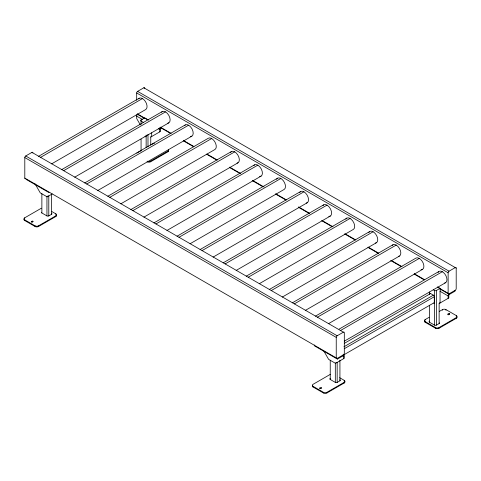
<?xml version="1.0" encoding="UTF-8"?>
<svg xmlns="http://www.w3.org/2000/svg" width="481" height="481" viewBox="0 0 481 481"><rect width="100%" height="100%" fill="white"/><g stroke="black" fill="none" stroke-linecap="round" stroke-linejoin="round"><path stroke-width="0.72" d="M25.721 155.97L31.95 152.375L343.392 332.179A1.305 0.752 -60 0 1 344.312 332.714L344.312 353.228A1.305 0.752 -60 0 1 343.392 354.822L337.163 358.417A1.305 0.752 -60 0 1 336.237 357.888L24.802 178.078L24.802 157.57A1.305 0.752 -60 0 1 25.721 155.97L337.163 335.774L343.392 332.179M136.688 100.295L136.688 92.971A1.305 0.752 -60 0 1 137.608 91.372L143.837 87.776L456.198 268.115L456.198 288.63A1.305 0.752 -60 0 1 455.279 290.223L449.05 293.825A1.305 0.752 -60 0 1 448.13 293.29L448.13 272.775A1.305 0.752 -60 0 1 449.05 271.182L455.279 267.58A1.305 0.752 -60 0 1 456.198 268.115M38.624 156.301L139.189 98.238M40.584 157.377L142.454 98.563M51.635 163.859L145.719 109.542A6.524 3.77 60 0 0 145.262 101.287A6.524 3.77 60 0 0 138.456 98.924M141.071 124.429L141.071 120.009L144.763 117.875L148.539 120.058M61.694 169.625L162.259 111.562M63.654 170.695L165.524 111.881M74.705 177.176L168.789 122.859M52.219 193.951L47.174 196.861L40.254 192.863L35.119 183.964M150.757 145.196L150.757 137.055L160.45 131.463L160.45 129.064A0.98 0.565 -60 0 1 161.141 127.868M84.764 182.942L185.329 124.88M24.681 218.5L24.681 217.839L41.342 208.219M136.802 153.108L141.288 150.517M151.539 144.595L154.106 143.116L154.106 143.783M86.724 184.013L188.594 125.204M31.313 222.03L32.816 221.801L32.816 221.134L31.313 221.368L31.548 221.867L32.413 222L33.045 221.633L32.816 221.134M41.534 212.247A1.305 0.752 0 0 0 41.871 212.975L46.946 215.903A1.305 0.752 0 0 0 48.791 215.903L51.557 214.31A1.305 0.752 0 0 0 51.557 213.239M97.775 190.5L191.853 136.177M24.681 217.839A2.447 1.413 0 0 0 24.681 219.835L35.065 225.829A2.447 1.413 0 0 0 38.528 225.829L55.826 215.837A2.447 1.413 0 0 0 55.826 213.841L51.936 211.592M148.28 161.466A2.447 1.413 0 0 0 150.643 161.099L167.947 151.106A2.447 1.413 0 0 0 168.578 149.741M24.05 219.138A2.447 1.413 0 0 0 24.681 220.502L35.065 226.497A2.447 1.413 0 0 0 38.528 226.497L55.826 216.504A2.447 1.413 0 0 0 56.463 215.139M147.186 161.099L147.186 161.76A2.447 1.413 0 0 0 150.643 161.76L167.947 151.774A2.447 1.413 0 0 0 168.578 150.409M107.828 196.26L208.399 138.197A6.524 3.77 60 0 1 214.923 141.967A6.524 3.77 60 0 1 214.923 149.501L120.845 203.818M109.794 197.33L211.664 138.522M130.898 209.578L231.469 151.515M132.864 210.654L234.734 151.84M143.915 217.135L237.993 162.819M153.968 222.901L254.539 164.833M155.934 223.972L257.804 165.157M166.985 230.453L261.063 176.136M177.038 236.219L277.609 178.156M179.004 237.289L280.874 178.475M190.055 243.771L284.133 189.454A6.524 3.77 60 0 0 283.435 180.856A6.524 3.77 60 0 0 276.611 179.305M200.108 249.537L300.679 191.474M202.074 250.607L303.944 191.799M213.125 257.094L307.203 202.778M223.178 262.854L323.749 204.792M225.144 263.931L327.014 205.116M236.195 270.412L330.273 216.095M246.248 276.178L346.819 218.109M248.214 277.248L350.084 218.434M259.265 283.73L353.343 229.413A6.524 3.77 60 0 0 352.645 220.815A6.524 3.77 60 0 0 345.821 219.264M269.318 289.496L369.889 231.433A6.524 3.77 60 0 1 376.809 235.955A6.524 3.77 60 0 1 375.457 243.031M271.284 290.566L373.148 231.752M282.335 297.048L376.413 242.731M292.388 302.814L392.959 244.751M294.354 303.884L396.218 245.076M305.399 310.371L399.483 256.054M315.458 316.131L416.029 258.069A6.524 3.77 60 0 1 423.124 262.975A6.524 3.77 60 0 1 421.055 269.661M317.424 317.207L419.288 258.393M328.469 323.689L422.552 269.372M339.177 329.076L439.099 271.386A6.524 3.77 60 0 1 446.019 275.914A6.524 3.77 60 0 1 444.666 282.984M340.494 330.525L442.358 271.711M344.402 341.131L445.622 282.69M344.432 343.302L430.591 293.554L433.363 295.154A1.305 0.752 60 0 1 434.283 296.753L434.283 302.615A1.305 0.752 60 0 1 433.826 303.27M433.249 289.76L434.517 290.494A1.305 0.752 0 0 0 436.363 290.494L440.055 288.359L440.055 289.694L440.975 289.159M343.957 346.771L433.363 295.154M344.234 348.743L434.283 296.753M342.941 355.351L434.283 302.615M314.321 344.967L314.321 345.767L337.391 359.085L342.929 355.892A0.98 0.565 -60 0 1 343.62 356.289L343.62 358.688M429.443 305.243L429.443 322.192L434.517 325.12A1.305 0.752 0 0 0 436.363 325.12L439.129 323.527L439.129 303.547L448.821 297.949L448.821 295.556A0.98 0.565 -60 0 1 449.513 294.354L455.05 291.155L455.05 290.362M330.357 374.338L313.053 384.325A2.447 1.413 0 0 0 313.053 386.321L313.053 386.989L323.436 392.983A2.447 1.413 0 0 0 326.894 392.983L344.198 382.996A2.447 1.413 0 0 0 344.198 380.994L344.198 380.333L339.658 377.705M425.174 320.262L425.174 319.594L429.016 317.376M439.273 311.454L442.472 309.608A2.447 1.413 0 0 1 445.935 309.608L456.319 315.602A2.447 1.413 0 0 1 456.319 317.598L456.319 318.266L439.015 328.252A2.447 1.413 0 0 1 435.552 328.252L425.174 322.258A2.447 1.413 0 0 1 424.537 320.893M319.685 388.522L321.188 388.287L321.188 387.62L319.685 387.854L319.919 388.353L320.785 388.492L321.416 388.125L321.188 387.62M330.243 360.227L330.243 379.467L335.317 382.395A1.305 0.752 0 0 0 337.163 382.395L339.929 380.796L339.929 360.167M313.053 386.321L323.436 392.316A2.447 1.413 0 0 0 326.894 392.316L344.198 382.329A2.447 1.413 0 0 0 344.198 380.333M425.174 319.594A2.447 1.413 0 0 0 425.174 321.591L435.552 327.585A2.447 1.413 0 0 0 439.015 327.585L456.319 317.598M449.452 313.57L447.955 313.798L448.184 314.965L447.955 314.466L449.452 314.231L449.452 313.57L449.687 314.069L448.184 314.303M137.608 91.372L449.05 271.182M136.688 92.971L448.13 272.775M437.536 286.91L440.055 288.359M137.338 113.859L147.09 119.486M160.365 127.152L171.146 133.375M183.501 140.506L193.903 146.513M206.908 154.022L217.31 160.029M229.665 167.16L240.716 173.545M253.072 180.676L264.123 187.055M275.829 193.813L286.231 199.819M298.581 206.95L309.638 213.336M321.987 220.466L333.044 226.846M345.4 233.976L355.802 239.983M368.151 247.12L378.559 253.12M391.185 260.413L401.966 266.636M414.315 273.767L424.723 279.774M437.722 287.283L448.4 293.446M137.145 114.135L144.3 118.266M159.902 127.273L170.31 133.279M183.309 140.789L193.717 146.795M206.716 154.305L216.468 159.932M229.473 167.442L239.881 173.449M252.23 180.579L262.632 186.586M275.637 194.096L286.039 200.102M298.394 207.233L308.796 213.239M321.801 220.743L332.203 226.749M344.558 233.886L354.96 239.893M367.965 247.396L378.367 253.403M390.722 260.534L401.124 266.54M414.129 274.05L423.881 279.683M440.133 289.063L448.587 293.945M137.38 114.364A1.96 1.13 -60 0 0 136.688 116.143L142.274 119.372M158.514 128.746L159.758 129.461L159.758 131.86M440.746 289.508A1.96 1.13 -60 0 0 440.055 291.294L448.13 295.953L448.13 298.352M143.609 122.535L141.071 121.074A1.305 0.752 0 0 1 141.071 120.009M24.802 157.57L336.237 337.373L336.237 357.888M342.34 355.549L343.62 356.289M25.95 179.275L49.02 192.598M323.857 351.088L328.625 359.355L335.546 363.347L344.312 358.285L344.312 355.892A1.96 1.13 -60 0 0 342.929 355.092M140.356 124.898L136.688 118.542L136.688 116.143M456.319 315.602L456.319 316.264M445.935 309.608L445.935 310.269M442.472 309.608L442.472 310.269M440.055 291.294L440.055 303.012M439.015 327.585L439.015 328.252M436.363 290.494L436.363 325.12M435.552 327.585L435.552 328.252M434.517 290.494L434.517 325.12M429.443 291.985L429.443 294.192M425.174 321.591L425.174 322.258M344.198 382.329L344.198 382.996M337.391 358.285L337.391 359.085M337.163 382.395L337.163 362.415A1.305 0.752 0 0 1 335.9 362.608M335.317 363.155L335.317 382.395M326.894 392.316L326.894 392.983M323.436 392.316L323.436 392.983M167.947 151.106L167.947 151.774M151.683 132.858L151.683 136.526M150.643 161.099L150.643 161.76M147.992 134.319L147.992 146.843M146.146 135.053L146.146 147.583M141.071 139.165L141.071 150.956M55.826 213.841L55.826 214.508M55.826 215.837L55.826 216.504M51.557 194.414L51.557 214.31M48.791 215.903L48.791 195.929A1.305 0.752 0 0 1 47.529 196.122M46.946 196.669L46.946 215.903M41.871 193.735L41.871 212.975M38.528 225.829L38.528 226.497M35.065 225.829L35.065 226.497M24.681 219.835L24.681 220.502M145.917 136.123A1.305 0.752 60 0 1 144.991 136.658M151.094 136.327A1.305 0.752 0 0 1 150.757 137.055M159.758 129.461A1.96 1.13 -60 0 1 160.45 127.681M25.259 178.734A1.305 0.752 -60 0 1 24.802 178.078M31.95 152.375A1.305 0.752 -60 0 1 32.87 152.904M336.237 337.373A1.305 0.752 -60 0 1 337.163 335.774M392.225 245.43A6.524 3.77 60 0 1 399.483 248.521A6.524 3.77 60 0 1 398.527 256.349M323.016 205.477A6.524 3.77 60 0 1 330.477 208.934A6.524 3.77 60 0 1 328.776 216.384M161.526 112.241A6.524 3.77 60 0 1 168.789 115.326A6.524 3.77 60 0 1 167.827 123.154M299.681 192.622A6.524 3.77 60 0 1 306.986 194.877A6.524 3.77 60 0 1 306.247 203.072M253.806 165.518A6.524 3.77 60 0 1 261.267 168.975A6.524 3.77 60 0 1 259.566 176.431M230.471 152.669A6.524 3.77 60 0 1 237.776 154.918A6.524 3.77 60 0 1 237.037 163.113M184.596 125.559A6.524 3.77 60 0 1 192.063 129.016A6.524 3.77 60 0 1 190.362 136.472M438.095 272.541A6.524 3.77 60 0 1 438.702 271.681M368.885 232.582A6.524 3.77 60 0 1 369.492 231.722M143.837 87.776A1.305 0.752 -60 0 1 144.763 88.306M313.053 386.989A2.447 1.413 0 0 1 312.422 385.624M339.929 379.731A1.305 0.752 0 0 1 339.929 380.796M330.243 379.467A1.305 0.752 0 0 1 330.243 378.397M429.671 294.089A1.305 0.752 60 0 1 430.591 293.554M429.443 322.192A1.305 0.752 0 0 1 429.443 321.128M439.466 322.799A1.305 0.752 0 0 1 439.129 323.527M439.466 302.82A1.305 0.752 0 0 1 439.129 303.547M456.95 316.901A2.447 1.413 0 0 1 456.319 318.266M448.13 295.953A1.96 1.13 -60 0 1 449.513 293.554"/></g></svg>
